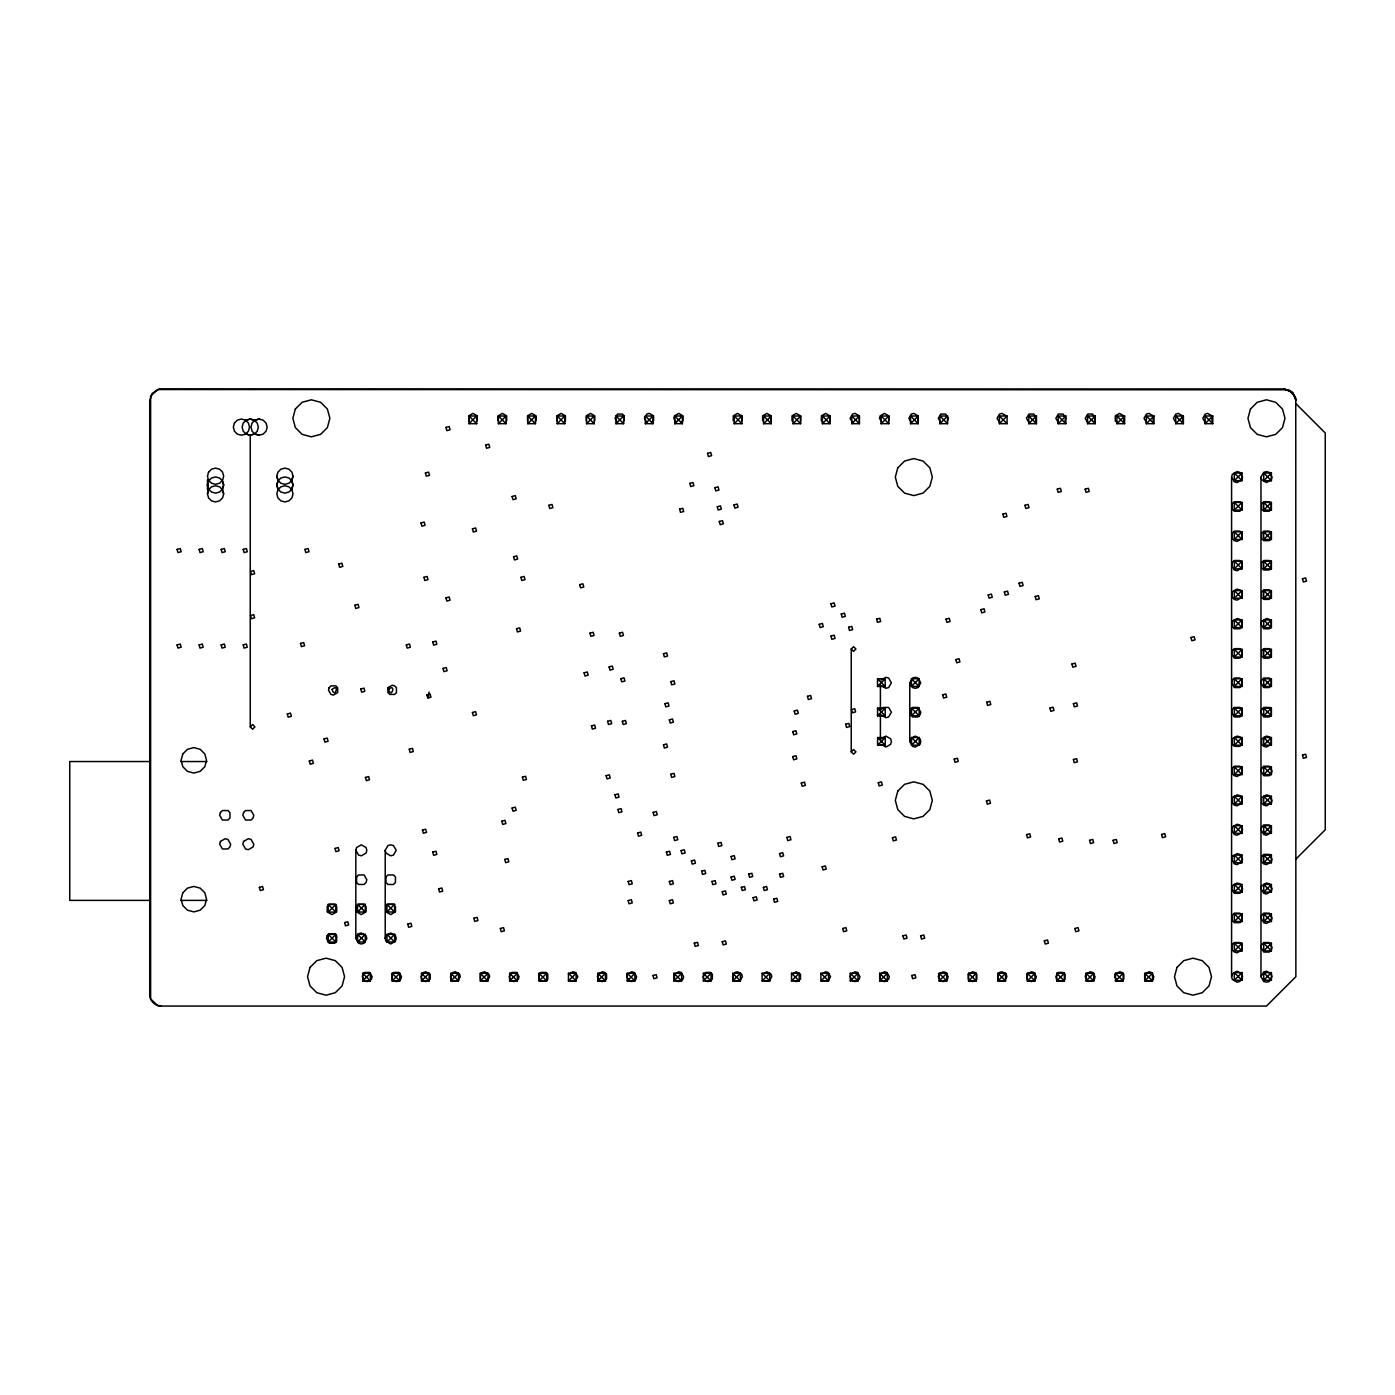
<?xml version="1.0" encoding="UTF-8"?>
<svg xmlns="http://www.w3.org/2000/svg" width="1395" height="1395" viewBox="0 0 1395 1395"><rect width="100%" height="100%" fill="white"/><g stroke="black" fill="none" stroke-linecap="round" stroke-linejoin="round"><path stroke-width="1.5" d="M428.335 697.639L429.067 692.025M207.471 493.847L208.552 489.802L211.517 486.838L215.562 485.739L219.608 486.838L222.572 489.802L223.653 493.847L222.572 497.893L219.608 500.857L215.562 501.938L211.517 500.857L208.552 497.893L207.471 493.847L208.901 489.436L207.471 485.024L208.552 480.979L211.517 478.014L215.562 476.933L219.608 478.014L222.572 480.979L223.653 485.024L222.572 489.07L219.608 492.034L215.562 493.132L211.517 492.034L208.552 489.07L207.471 485.024L208.901 480.612M276.82 476.218L277.901 472.155L280.866 469.191L284.911 468.11L288.957 469.191L291.921 472.155L293.02 476.218L291.921 480.264L288.957 483.228L284.911 484.309L280.866 483.228L277.901 480.264L276.82 476.218L278.25 480.612L276.82 485.024L277.901 489.07L280.866 492.034L284.911 493.132L288.957 492.034L291.921 489.07L293.02 485.024L291.921 480.979L288.957 478.014L284.911 476.933L280.866 478.014L277.901 480.979L276.82 485.024L278.25 489.436M250.246 726.882L252.582 724.546L254.936 726.882L252.582 729.236L250.246 726.882L250.246 435.223L245.834 433.793M327.18 906.349L327.18 911.842L331.94 914.597L336.701 911.842L336.701 906.349M355.83 850.322L356.562 847.567L361.322 844.829L366.083 847.567L366.815 850.322L366.083 853.06L361.322 855.815L358.567 855.083L355.83 850.322L355.83 938.486L358.567 943.247L361.322 943.979L364.078 943.247L366.815 938.486L366.083 935.731L361.322 932.993L358.567 933.726L355.83 938.486M477.264 420.767L477.264 415.849L472.992 413.391L468.737 415.849L468.737 420.767M356.562 906.349L356.562 911.842L361.322 914.597L366.083 911.842L366.083 906.349M385.212 850.322L387.967 845.562L390.705 844.829L393.46 845.562L396.215 850.322L393.46 855.083L390.705 855.815L385.944 853.06L385.212 850.322L385.212 938.486L385.944 941.224L390.705 943.979L395.465 941.224L396.215 938.486L395.465 935.731L390.705 932.993L385.944 935.731L385.212 938.486M506.647 420.767L506.647 415.849L502.392 413.391L498.12 415.849L498.12 420.767M385.944 906.349L385.944 911.842L390.705 914.597L395.465 911.842L395.465 906.349M536.029 420.767L536.029 415.849L531.774 413.391L527.519 415.849L527.519 420.767M565.428 420.767L565.428 415.849L561.156 413.391L556.901 415.849L556.901 420.767M594.811 420.767L594.811 415.849L590.556 413.391L586.284 415.849L586.284 420.767M624.193 420.767L624.193 415.849L622.397 414.053L617.479 414.053L615.021 418.308L617.479 422.58M741.756 420.767L741.756 415.849L737.484 413.391L733.229 415.849L733.229 420.767M771.139 420.767L771.139 415.849L766.884 413.391L762.612 415.849L762.612 420.767M800.521 420.767L800.521 415.849L796.266 413.391L792.011 415.849L792.011 420.767M829.92 420.767L829.92 415.849L825.648 413.391L821.393 415.849L821.393 420.767L823.189 422.58M859.303 420.767L859.303 415.849L855.048 413.391L852.589 414.053L850.13 418.308L852.589 422.58M888.685 420.767L888.685 415.849L884.43 413.391L880.175 415.849L879.513 418.308L881.971 422.58M851.229 649.006L853.566 646.67L855.92 649.006L853.566 651.36L851.229 649.006L851.229 751.87L853.566 754.224L855.92 751.87L853.566 749.516L851.229 751.87M918.084 420.767L918.084 415.849L913.812 413.391L911.353 414.053L908.895 418.308L911.353 422.58M947.467 420.767L948.129 418.308L945.671 414.053L940.753 414.053L938.294 418.308L940.753 422.58M909.784 682.8L912.539 678.04L915.294 677.307L918.032 678.04L920.787 682.8L918.032 687.561L915.294 688.31L912.539 687.561L909.784 682.8L909.784 741.582L912.539 746.342L915.294 747.075L920.055 744.337L920.787 741.582L920.055 738.827L915.294 736.089L910.534 738.827L909.784 741.582M1035.631 420.767L1036.293 418.308L1033.834 414.053L1028.917 414.053L1026.458 418.308L1028.917 422.58M1065.013 420.767L1065.675 418.308L1063.217 414.053L1058.299 414.053L1055.841 418.308L1058.299 422.58M1094.412 420.767L1095.058 418.308L1092.599 414.053L1087.681 414.053L1085.223 418.308L1087.681 422.58M1123.795 420.767L1123.795 415.849L1119.54 413.391L1115.268 415.849L1115.268 420.767L1117.081 422.58M1153.177 420.767L1153.177 415.849L1148.922 413.391L1146.463 414.053L1144.005 418.308L1146.463 422.58M1182.576 420.767L1182.576 415.849L1178.304 413.391L1175.846 414.053L1173.387 418.308L1175.846 422.58M1211.959 420.767L1211.959 415.849L1207.704 413.391L1205.245 414.053L1202.786 418.308L1205.245 422.58M1231.593 477.09L1232.326 474.335L1237.086 471.597L1239.841 472.33L1242.579 477.09L1241.846 479.845L1237.086 482.583L1234.331 481.85L1231.593 477.09L1231.593 976.692L1232.326 979.429L1237.086 982.185L1239.841 981.452L1242.579 976.692L1241.846 973.937L1237.086 971.199L1232.326 973.937L1231.593 976.692M1260.975 477.09L1263.73 472.33L1266.468 471.597L1269.223 472.33L1271.978 477.09L1271.229 479.845L1266.468 482.583L1261.708 479.845L1260.975 477.09L1260.975 976.692L1263.73 981.452L1266.468 982.185L1269.223 981.452L1271.978 976.692L1271.229 973.937L1266.468 971.199L1263.73 971.931L1260.975 976.692M293.02 476.218L291.572 480.612L293.02 485.024L291.572 489.436M335.846 904.413L328.174 912.086L328.174 904.413L335.846 904.413L335.846 912.086L328.174 912.086M335.899 934.388L328.226 942.061L328.226 934.388L335.899 934.388L335.899 942.061L328.226 942.061M365.228 904.378L357.556 912.034L357.556 904.378L365.228 904.378L365.228 912.034L357.556 912.034M394.611 904.326L386.938 911.999L386.938 904.326L394.611 904.326L394.611 911.999L386.938 911.999M365.281 934.354L357.608 942.026L357.608 934.354L365.281 934.354L365.281 942.026L357.608 942.026M394.663 934.319L386.99 941.974L386.99 934.319L394.663 934.319L394.663 941.974L386.99 941.974M1234.331 627.628L1242.003 619.955L1242.003 627.628L1234.331 627.628L1234.331 619.955L1242.003 619.955M1234.331 657.028L1242.003 649.355L1242.003 657.028L1234.331 657.028L1234.331 649.355L1242.003 649.355M1263.73 627.628L1271.403 619.955L1271.403 627.628L1263.73 627.628L1263.73 619.955L1271.403 619.955M1234.331 686.41L1242.003 678.737L1242.003 686.41L1234.331 686.41L1234.331 678.737L1242.003 678.737M1263.73 657.028L1271.403 649.355L1271.403 657.028L1263.73 657.028L1263.73 649.355L1271.403 649.355M1234.331 715.792L1242.003 708.119L1242.003 715.792L1234.331 715.792L1234.331 708.119L1242.003 708.119M1263.73 686.41L1271.403 678.737L1271.403 686.41L1263.73 686.41L1263.73 678.737L1271.403 678.737M1234.331 745.192L1242.003 737.519L1242.003 745.192L1234.331 745.192L1234.331 737.519L1242.003 737.519M1263.73 715.792L1271.403 708.119L1271.403 715.792L1263.73 715.792L1263.73 708.119L1271.403 708.119M1234.331 774.574L1242.003 766.901L1242.003 774.574L1234.331 774.574L1234.331 766.901L1242.003 766.901M1263.73 745.192L1271.403 737.519L1271.403 745.192L1263.73 745.192L1263.73 737.519L1271.403 737.519M1234.331 803.956L1242.003 796.283L1242.003 803.956L1234.331 803.956L1234.331 796.283L1242.003 796.283M1263.73 774.574L1271.403 766.901L1271.403 774.574L1263.73 774.574L1263.73 766.901L1271.403 766.901M1234.331 833.356L1242.003 825.683L1242.003 833.356L1234.331 833.356L1234.331 825.683L1242.003 825.683M1263.73 803.956L1271.403 796.283L1271.403 803.956L1263.73 803.956L1263.73 796.283L1271.403 796.283M1234.331 862.738L1242.003 855.065L1242.003 862.738L1234.331 862.738L1234.331 855.065L1242.003 855.065M1263.73 833.356L1271.403 825.683L1271.403 833.356L1263.73 833.356L1263.73 825.683L1271.403 825.683M1234.331 892.12L1242.003 884.447L1242.003 892.12L1234.331 892.12L1234.331 884.447L1242.003 884.447M1263.73 862.738L1271.403 855.065L1271.403 862.738L1263.73 862.738L1263.73 855.065L1271.403 855.065M1234.331 921.52L1242.003 913.847L1242.003 921.52L1234.331 921.52L1234.331 913.847L1242.003 913.847M1263.73 892.12L1271.403 884.447L1271.403 892.12L1263.73 892.12L1263.73 884.447L1271.403 884.447M1234.331 950.902L1242.003 943.229L1242.003 950.902L1234.331 950.902L1234.331 943.229L1242.003 943.229M1263.73 921.52L1271.403 913.847L1271.403 921.52L1263.73 921.52L1263.73 913.847L1271.403 913.847M1234.331 980.284L1242.003 972.611L1242.003 980.284L1234.331 980.284L1234.331 972.611L1242.003 972.611M1263.73 950.902L1271.403 943.229L1271.403 950.902L1263.73 950.902L1263.73 943.229L1271.403 943.229M1263.73 980.284L1271.403 972.611L1271.403 980.284L1263.73 980.284L1263.73 972.611L1271.403 972.611M476.689 416.006L469.016 423.679L469.016 416.006L476.689 416.006L476.689 423.679L469.016 423.679M506.071 416.006L498.399 423.679L498.399 416.006L506.071 416.006L506.071 423.679L498.399 423.679M535.471 416.006L527.798 423.679L527.798 416.006L535.471 416.006L535.471 423.679L527.798 423.679M564.853 416.006L557.18 423.679L557.18 416.006L564.853 416.006L564.853 423.679L557.18 423.679M594.235 416.006L586.563 423.679L586.563 416.006L594.235 416.006L594.235 423.679L586.563 423.679M623.635 416.006L615.962 423.679L615.962 416.006L623.635 416.006L623.635 423.679L615.962 423.679M653.017 416.006L645.344 423.679L645.344 416.006L653.017 416.006L653.017 423.679L645.344 423.679M682.399 416.006L674.727 423.679L674.727 416.006L682.399 416.006L682.399 423.679L674.727 423.679M741.878 416.006L734.206 423.679L734.206 416.006L741.878 416.006L741.878 423.679L734.206 423.679M771.261 416.006L763.588 423.679L763.588 416.006L771.261 416.006L771.261 423.679L763.588 423.679M800.643 416.006L792.988 423.679L792.988 416.006L800.643 416.006L800.643 423.679L792.988 423.679M830.042 416.006L822.37 423.679L822.37 416.006L830.042 416.006L830.042 423.679L822.37 423.679M859.425 416.006L851.752 423.679L851.752 416.006L859.425 416.006L859.425 423.679L851.752 423.679M888.807 416.006L881.152 423.679L881.152 416.006L888.807 416.006L888.807 423.679L881.152 423.679M918.206 416.006L910.534 423.679L910.534 416.006L918.206 416.006L918.206 423.679L910.534 423.679M370.407 973.274L362.735 980.947L362.735 973.274L370.407 973.274L370.407 980.947L362.735 980.947M947.589 416.006L939.916 423.679L939.916 416.006L947.589 416.006L947.589 423.679L939.916 423.679M399.79 973.274L392.117 980.947L392.117 973.274L399.79 973.274L399.79 980.947L392.117 980.947M429.172 973.274L421.499 980.947L421.499 973.274L429.172 973.274L429.172 980.947L421.499 980.947M1007.068 416.006L999.395 423.679L999.395 416.006L1007.068 416.006L1007.068 423.679L999.395 423.679M458.571 973.274L450.899 980.947L450.899 973.274L458.571 973.274L458.571 980.947L450.899 980.947M1036.45 416.006L1028.778 423.679L1028.778 416.006L1036.45 416.006L1036.45 423.679L1028.778 423.679M487.954 973.274L480.281 980.947L480.281 973.274L487.954 973.274L487.954 980.947L480.281 980.947M1065.832 416.006L1058.16 423.679L1058.16 416.006L1065.832 416.006L1065.832 423.679L1058.16 423.679M517.336 973.274L509.663 980.947L509.663 973.274L517.336 973.274L517.336 980.947L509.663 980.947M1095.232 416.006L1087.559 423.679L1087.559 416.006L1095.232 416.006L1095.232 423.679L1087.559 423.679M546.735 973.274L539.063 980.947L539.063 973.274L546.735 973.274L546.735 980.947L539.063 980.947M1124.614 416.006L1116.942 423.679L1116.942 416.006L1124.614 416.006L1124.614 423.679L1116.942 423.679M576.118 973.274L568.445 980.947L568.445 973.274L576.118 973.274L576.118 980.947L568.445 980.947M877.507 686.462L885.18 678.79L885.18 686.462L877.507 686.462L877.507 678.79L885.18 678.79M1153.996 416.006L1146.324 423.679L1146.324 416.006L1153.996 416.006L1153.996 423.679L1146.324 423.679M605.5 973.274L597.827 980.947L597.827 973.274L605.5 973.274L605.5 980.947L597.827 980.947M877.56 715.844L885.215 708.172L885.215 715.844L877.56 715.844L877.56 708.172L885.215 708.172M911.441 686.41L919.113 678.755L919.113 686.41L911.441 686.41L911.441 678.755L919.113 678.755M1183.396 416.006L1175.723 423.679L1175.723 416.006L1183.396 416.006L1183.396 423.679L1175.723 423.679M634.899 973.274L627.227 980.947L627.227 973.274L634.899 973.274L634.899 980.947L627.227 980.947M877.594 745.226L885.267 737.554L885.267 745.226L877.594 745.226L877.594 737.554L885.267 737.554M911.476 715.792L919.148 708.137L919.148 715.792L911.476 715.792L911.476 708.137L919.148 708.137M1212.778 416.006L1205.106 423.679L1205.106 416.006L1212.778 416.006L1212.778 423.679L1205.106 423.679M681.632 973.274L673.959 980.947L673.959 973.274L681.632 973.274L681.632 980.947L673.959 980.947M911.528 745.192L919.2 737.519L919.2 745.192L911.528 745.192L911.528 737.519L919.2 737.519M711.031 973.274L703.359 980.947L703.359 973.274L711.031 973.274L711.031 980.947L703.359 980.947M740.414 973.274L732.741 980.947L732.741 973.274L740.414 973.274L740.414 980.947L732.741 980.947M1242.003 473.027L1234.331 480.7L1234.331 473.027L1242.003 473.027L1242.003 480.7L1234.331 480.7M769.796 973.274L762.123 980.947L762.123 973.274L769.796 973.274L769.796 980.947L762.123 980.947M1242.003 502.409L1234.331 510.082L1234.331 502.409L1242.003 502.409L1242.003 510.082L1234.331 510.082M1271.403 473.027L1263.73 480.7L1263.73 473.027L1271.403 473.027L1271.403 480.7L1263.73 480.7M799.195 973.274L791.523 980.947L791.523 973.274L799.195 973.274L799.195 980.947L791.523 980.947M1242.003 531.791L1234.331 539.464L1234.331 531.791L1242.003 531.791L1242.003 539.464L1234.331 539.464M1271.403 502.409L1263.73 510.082L1263.73 502.409L1271.403 502.409L1271.403 510.082L1263.73 510.082M828.578 973.274L820.905 980.947L820.905 973.274L828.578 973.274L828.578 980.947L820.905 980.947M1242.003 561.191L1234.331 568.864L1234.331 561.191L1242.003 561.191L1242.003 568.864L1234.331 568.864M1271.403 531.791L1263.73 539.464L1263.73 531.791L1271.403 531.791L1271.403 539.464L1263.73 539.464M857.96 973.274L850.287 980.947L850.287 973.274L857.96 973.274L857.96 980.947L850.287 980.947M1242.003 590.573L1234.331 598.246L1234.331 590.573L1242.003 590.573L1242.003 598.246L1234.331 598.246M1271.403 561.191L1263.73 568.864L1263.73 561.191L1271.403 561.191L1271.403 568.864L1263.73 568.864M887.359 973.274L879.687 980.947L879.687 973.274L887.359 973.274L887.359 980.947L879.687 980.947M1271.403 590.573L1263.73 598.246L1263.73 590.573L1271.403 590.573L1271.403 598.246L1263.73 598.246M946.821 973.274L939.149 980.947L939.149 973.274L946.821 973.274L946.821 980.947L939.149 980.947M976.204 973.274L968.548 980.947L968.548 973.274L976.204 973.274L976.204 980.947L968.548 980.947M1005.603 973.274L997.931 980.947L997.931 973.274L1005.603 973.274L1005.603 980.947L997.931 980.947M1034.985 973.274L1027.313 980.947L1027.313 973.274L1034.985 973.274L1034.985 980.947L1027.313 980.947M1064.368 973.274L1056.712 980.947L1056.712 973.274L1064.368 973.274L1064.368 980.947L1056.712 980.947M1093.767 973.274L1086.095 980.947L1086.095 973.274L1093.767 973.274L1093.767 980.947L1086.095 980.947M1123.149 973.274L1115.477 980.947L1115.477 973.274L1123.149 973.274L1123.149 980.947L1115.477 980.947M1152.532 973.274L1144.876 980.947L1144.876 973.274L1152.532 973.274L1152.532 980.947L1144.876 980.947M651.779 422.58L653.592 420.767L653.592 415.849L649.32 413.391L646.861 414.053L644.403 418.308L646.861 422.58M681.178 422.58L682.975 420.767L682.975 415.849L678.72 413.391L674.448 415.849L673.802 418.308L676.261 422.58M568.654 974.233L572.909 971.774L575.368 972.42L577.826 976.692L575.368 980.947L570.45 980.947M881.134 680.062L885.895 677.307L888.65 678.04L891.388 682.8L888.65 687.561L885.895 688.31L881.134 685.555M881.134 709.445L883.157 707.439L888.65 707.439L891.388 712.2L888.65 716.96L885.895 717.693L881.134 714.938M881.134 738.827L885.895 736.089L890.655 738.827L891.388 741.582L890.655 744.337L885.895 747.075L881.134 744.337M762.612 974.233L766.884 971.774L771.139 974.233L771.801 976.692L769.342 980.947L764.425 980.947M792.011 974.233L796.266 971.774L800.521 974.233L800.521 979.15L796.266 981.609L793.807 980.947M821.393 974.233L825.648 971.774L828.107 972.42L830.566 976.692L828.107 980.947L823.189 980.947M1295.868 859.128L1325.25 829.746L1325.25 433.008L1295.868 403.626M245.834 420.47L250.246 419.023L254.291 420.122L257.255 423.086L258.337 427.132L257.255 431.177L254.291 434.141L250.246 435.223L246.183 434.141L243.218 431.177L242.137 427.132L243.218 423.086L246.183 420.122L250.246 419.023L254.64 420.47L259.051 419.023L263.097 420.122L266.061 423.086L267.16 427.132L266.061 431.177L263.097 434.141L259.051 435.223L255.006 434.141L252.042 431.177L250.96 427.132L252.042 423.086L255.006 420.122L259.051 419.023M250.246 435.223L254.64 433.793L259.051 435.223M329.185 904.326L334.678 904.326M358.567 904.326L364.078 904.326M387.967 904.326L393.46 904.326M159.047 389.153L152.125 393.46L149.736 400.505L149.736 994.495C149.579 1000.686 155.124 1006.231 161.297 1006.074L1266.468 1006.074L1295.868 976.692L1295.763 398.987M159.797 389.031L1284.289 388.926L1291.927 391.803L1295.641 398.238M150.329 761.548L69.75 761.548L69.75 900.385L150.329 900.385M180.827 761.548L206.966 761.548M180.827 900.385L206.966 900.385M161.297 1006.074L157.583 1005.464L150.608 998.925L150.608 396.075L157.583 389.536L1288.718 389.798L1295.24 396.773L1295.868 400.505L1292.991 392.867L1284.289 388.926M1058.299 980.947L1063.217 980.947L1065.013 979.15L1065.013 974.233L1063.217 972.42L1058.299 972.42L1055.841 976.692L1056.503 979.15M1028.917 980.947L1031.376 981.609L1035.631 979.15L1036.293 976.692L1033.834 972.42L1031.376 971.774L1027.104 974.233L1027.104 979.15M999.518 980.947L1004.435 980.947L1006.894 976.692L1006.248 974.233L1001.976 971.774L999.518 972.42L997.721 974.233L997.721 979.15M735.025 980.947L739.943 980.947L742.402 976.692L741.756 974.233L737.484 971.774L735.025 972.42L732.567 976.692L733.229 979.15M705.643 980.947L708.102 981.609L712.357 979.15L712.357 974.233L710.561 972.42L705.643 972.42L703.185 976.692L703.847 979.15M676.261 980.947L678.72 981.609L682.975 979.15L683.637 976.692L681.178 972.42L678.72 971.774L674.448 974.233L674.448 979.15M541.068 980.947L545.986 980.947L547.782 979.15L547.782 974.233L545.986 972.42L541.068 972.42L539.272 974.233L539.272 979.15M511.686 980.947L514.145 981.609L518.399 979.15L519.062 976.692L516.603 972.42L511.686 972.42L509.227 976.692L509.89 979.15M482.286 980.947L487.204 980.947L489.662 976.692L489.017 974.233L484.745 971.774L482.286 972.42L480.49 974.233L480.49 979.15M452.904 980.947L457.822 980.947L460.28 976.692L459.618 974.233L455.363 971.774L452.904 972.42L450.445 976.692L451.108 979.15M423.522 980.947L425.981 981.609L430.235 979.15L430.235 974.233L425.981 971.774L423.522 972.42L421.063 976.692L421.726 979.15M394.122 980.947L396.581 981.609L400.853 979.15L401.498 976.692L399.04 972.42L394.122 972.42L392.326 974.233L392.326 979.15M1263.73 473.027L1271.403 480.7M1205.106 416.006L1212.778 423.679M1234.331 473.027L1242.003 480.7M1263.73 502.409L1271.403 510.082M1175.723 416.006L1183.396 423.679M1234.331 502.409L1242.003 510.082M1146.324 416.006L1153.996 423.679M1263.73 531.791L1271.403 539.464M1116.942 416.006L1124.614 423.679M1234.331 531.791L1242.003 539.464M1263.73 561.191L1271.403 568.864M1087.559 416.006L1095.232 423.679M1234.331 561.191L1242.003 568.864M1263.73 590.573L1271.403 598.246M1058.16 416.006L1065.832 423.679M1234.331 590.573L1242.003 598.246M1028.778 416.006L1036.45 423.679M999.395 416.006L1007.068 423.679M939.916 416.006L947.589 423.679M910.534 416.006L918.206 423.679M881.152 416.006L888.807 423.679M851.752 416.006L859.425 423.679M822.37 416.006L830.042 423.679M792.988 416.006L800.643 423.679M763.588 416.006L771.261 423.679M734.206 416.006L741.878 423.679M674.727 416.006L682.399 423.679M645.344 416.006L653.017 423.679M919.113 686.41L911.441 678.755M615.962 416.006L623.635 423.679M919.148 715.792L911.476 708.137M885.18 686.462L877.507 678.79M586.563 416.006L594.235 423.679M919.2 745.192L911.528 737.519M885.215 715.844L877.56 708.172M1144.876 973.274L1152.532 980.947M557.18 416.006L564.853 423.679M885.267 745.226L877.594 737.554M1115.477 973.274L1123.149 980.947M527.798 416.006L535.471 423.679M1086.095 973.274L1093.767 980.947M498.399 416.006L506.071 423.679M1056.712 973.274L1064.368 980.947M469.016 416.006L476.689 423.679M1027.313 973.274L1034.985 980.947M997.931 973.274L1005.603 980.947M968.548 973.274L976.204 980.947M939.149 973.274L946.821 980.947M879.687 973.274L887.359 980.947M850.287 973.274L857.96 980.947M820.905 973.274L828.578 980.947M791.523 973.274L799.195 980.947M762.123 973.274L769.796 980.947M732.741 973.274L740.414 980.947M703.359 973.274L711.031 980.947M673.959 973.274L681.632 980.947M627.227 973.274L634.899 980.947M597.827 973.274L605.5 980.947M568.445 973.274L576.118 980.947M539.063 973.274L546.735 980.947M509.663 973.274L517.336 980.947M480.281 973.274L487.954 980.947M450.899 973.274L458.571 980.947M421.499 973.274L429.172 980.947M392.117 973.274L399.79 980.947M362.735 973.274L370.407 980.947M1263.73 619.955L1271.403 627.628M1234.331 619.955L1242.003 627.628M1263.73 649.355L1271.403 657.028M1234.331 649.355L1242.003 657.028M1263.73 678.737L1271.403 686.41M1234.331 678.737L1242.003 686.41M1263.73 708.119L1271.403 715.792M1234.331 708.119L1242.003 715.792M1263.73 737.519L1271.403 745.192M1234.331 737.519L1242.003 745.192M1263.73 766.901L1271.403 774.574M1234.331 766.901L1242.003 774.574M1263.73 796.283L1271.403 803.956M1234.331 796.283L1242.003 803.956M1263.73 825.683L1271.403 833.356M1234.331 825.683L1242.003 833.356M1263.73 855.065L1271.403 862.738M1234.331 855.065L1242.003 862.738M1263.73 884.447L1271.403 892.12M1234.331 884.447L1242.003 892.12M1263.73 913.847L1271.403 921.52M1234.331 913.847L1242.003 921.52M1263.73 943.229L1271.403 950.902M1234.331 943.229L1242.003 950.902M1263.73 972.611L1271.403 980.284M1234.331 972.611L1242.003 980.284M394.611 911.999L386.938 904.326M365.228 912.034L357.556 904.378M394.663 941.974L386.99 934.319M335.846 912.086L328.174 904.413M365.281 942.026L357.608 934.354M335.899 942.061L328.226 934.388M1006.248 415.849L1001.976 413.391L999.518 414.053L997.059 418.308L999.518 422.58M222.223 480.612L223.653 485.024L222.223 489.436L223.653 493.847M880.402 684.91L880.402 710.09M880.402 714.292L880.402 739.489M207.471 479.74L207.471 489.924M332.045 689.479C335.236 699.418 339.77 682.469 332.045 689.479M388.507 689.479C391.699 699.418 396.232 682.469 388.507 689.479M177.078 549.386L177.95 552.594L181.158 551.74L180.286 548.531L177.078 549.386M208.552 472.155L207.471 476.218L208.552 480.264L211.517 483.228L215.562 484.309L219.608 483.228L222.572 480.264L223.653 476.218L222.572 472.155L219.608 469.191L215.562 468.11L211.517 469.191L208.552 472.155M199.119 549.386L199.991 552.594L203.199 551.74L202.327 548.531L199.119 549.386M234.412 423.086L233.331 427.132L234.412 431.177L237.377 434.141L241.422 435.223L245.468 434.141L248.432 431.177L249.513 427.132L248.432 423.086L245.468 420.122L241.422 419.023L237.377 420.122L234.412 423.086M177.078 644.891L177.95 648.1L181.158 647.245L180.286 644.037L177.078 644.891M221.16 549.386L222.032 552.594L225.24 551.74L224.368 548.531L221.16 549.386M199.119 644.891L199.991 648.1L203.199 647.245L202.327 644.037L199.119 644.891M182.797 753.963L181.088 760.327L182.797 766.692L187.453 771.348L193.818 773.057L200.182 771.348L204.838 766.692L206.53 760.327L204.838 753.963L200.182 749.307L193.818 747.598L187.453 749.307L182.797 753.963M243.201 549.386L244.073 552.594L247.281 551.74L246.409 548.531L243.201 549.386M221.16 644.891L222.032 648.1L225.24 647.245L224.368 644.037L221.16 644.891M250.559 571.427L251.414 574.635L254.622 573.781L253.768 570.572L250.559 571.427M295.339 409.066L292.845 418.308L295.339 427.567L302.105 434.351L311.364 436.827L320.623 434.351L327.389 427.567L329.883 418.308L327.389 409.066L320.623 402.283L311.364 399.807L302.105 402.283L295.339 409.066M277.901 489.802L276.82 493.847L277.901 497.893L280.866 500.857L284.911 501.938L288.957 500.857L291.921 497.893L293.02 493.847L291.921 489.802L288.957 486.838L284.911 485.739L280.866 486.838L277.901 489.802M250.559 615.509L251.414 618.717L254.622 617.863L253.768 614.654L250.559 615.509M243.201 644.891L244.073 648.1L247.281 647.245L246.409 644.037L243.201 644.891M182.797 892.8L181.088 899.165L182.797 905.529L187.453 910.185L193.818 911.894L200.182 910.185L204.838 905.529L206.53 899.165L204.838 892.8L200.182 888.144L193.818 886.435L187.453 888.144L182.797 892.8M220.41 812.535L219.678 815.29L222.415 820.051L227.908 820.051L229.931 818.028L229.931 812.535L227.908 810.53L222.415 810.53L220.41 812.535M220.41 841.464L219.678 844.202L222.415 848.962L227.908 848.962L229.931 846.957L230.663 844.202L227.908 839.441L225.17 838.709L220.41 841.464M304.93 549.386L305.784 552.594L308.992 551.74L308.138 548.531L304.93 549.386M243.55 812.535L242.817 815.29L245.555 820.051L251.048 820.051L253.07 818.028L253.803 815.29L251.048 810.53L245.555 810.53L243.55 812.535M243.55 841.464L242.817 844.202L245.555 848.962L248.31 849.712L253.07 846.957L253.803 844.202L251.048 839.441L248.31 838.709L243.55 841.464M300.518 643.426L301.372 646.635L304.581 645.78L303.726 642.572L300.518 643.426M287.283 713.961L288.155 717.169L291.363 716.315L290.491 713.107L287.283 713.961M338.723 564.086L339.578 567.294L342.786 566.422L341.932 563.214L338.723 564.086M259.365 887.342L260.237 890.551L263.446 889.696L262.574 886.488L259.365 887.342M309.324 760.972L310.196 764.181L313.404 763.327L312.532 760.118L309.324 760.972M329.15 687.7L328.488 690.159L330.946 694.414L333.405 695.076L337.66 692.617L337.66 687.7L335.864 685.887L330.946 685.887L329.15 687.7M354.888 605.221L355.742 608.429L358.951 607.575L358.096 604.366L354.888 605.221M324.024 738.931L324.878 742.14L328.087 741.286L327.232 738.077L324.024 738.931M360.764 688.973L361.619 692.182L364.827 691.327L363.973 688.119L360.764 688.973M425.405 472.975L426.277 476.183L429.486 475.329L428.614 472.12L425.405 472.975M445.981 427.428L446.836 430.637L450.044 429.782L449.19 426.574L445.981 427.428M421.011 522.933L421.865 526.142L425.074 525.287L424.219 522.079L421.011 522.933M335.044 848.422L335.899 851.63L339.107 850.758L338.253 847.55L335.044 848.422M310.021 967.432L307.545 976.692L310.021 985.934L316.805 992.717L326.064 995.193L335.306 992.717L342.089 985.934L344.565 976.692L342.089 967.432L335.306 960.649L326.064 958.173L316.805 960.649L310.021 967.432M387.915 687.7L387.915 692.617L389.728 694.414L394.645 694.414L396.442 692.617L396.442 687.7L394.645 685.887L392.187 685.241L387.915 687.7M365.455 777.433L366.31 780.642L369.518 779.788L368.664 776.579L365.455 777.433M327.18 935.731L326.447 938.486L329.185 943.247L334.678 943.247L336.701 941.224L336.701 935.731L334.678 933.726L329.185 933.726L327.18 935.731M423.94 577.303L424.795 580.512L428.003 579.657L427.149 576.449L423.94 577.303M406.311 644.891L407.166 648.1L410.374 647.245L409.52 644.037L406.311 644.891M356.562 876.949L356.562 882.46L358.567 884.465L364.078 884.465L366.083 882.46L366.815 879.704L364.078 874.944L358.567 874.944L356.562 876.949M344.6 922.618L345.454 925.827L348.663 924.955L347.808 921.746L344.6 922.618M432.764 641.962L433.618 645.17L436.827 644.298L435.972 641.09L432.764 641.962M485.652 445.057L486.524 448.266L489.732 447.411L488.86 444.203L485.652 445.057M445.981 597.88L446.836 601.088L450.044 600.216L449.19 597.008L445.981 597.88M409.241 749.22L410.113 752.428L413.321 751.574L412.449 748.365L409.241 749.22M426.887 694.85L427.742 698.058L430.95 697.204L430.096 693.995L426.887 694.85M472.434 528.81L473.289 532.018L476.497 531.164L475.643 527.955L472.434 528.81M385.944 876.949L385.944 882.46L387.967 884.465L393.46 884.465L395.465 882.46L395.465 876.949L393.46 874.944L387.967 874.944L385.944 876.949M443.052 668.414L443.906 671.623L447.115 670.751L446.26 667.542L443.052 668.414M362.944 974.233L362.281 976.692L364.74 980.947L367.199 981.609L371.454 979.15L372.116 976.692L369.658 972.42L364.74 972.42L362.944 974.233M422.476 830.042L423.33 833.251L426.539 832.396L425.684 829.188L422.476 830.042M512.105 496.481L512.959 499.689L516.167 498.835L515.313 495.626L512.105 496.481M407.776 924.083L408.63 927.291L411.839 926.437L410.984 923.228L407.776 924.083M432.764 852.083L433.618 855.292L436.827 854.438L435.972 851.229L432.764 852.083M513.569 556.727L514.441 559.936L517.65 559.081L516.778 555.873L513.569 556.727M472.434 712.496L473.289 715.705L476.497 714.833L475.643 711.624L472.434 712.496M520.928 577.303L521.782 580.512L524.991 579.657L524.136 576.449L520.928 577.303M438.64 888.824L439.495 892.033L442.703 891.161L441.849 887.952L438.64 888.824M548.845 505.304L549.7 508.512L552.908 507.658L552.054 504.449L548.845 505.304M516.516 628.726L517.371 631.935L520.579 631.081L519.725 627.872L516.516 628.726M473.899 918.206L474.753 921.415L477.962 920.56L477.107 917.352L473.899 918.206M501.816 821.219L502.688 824.428L505.897 823.573L505.025 820.365L501.816 821.219M512.105 808.001L512.959 811.21L516.167 810.356L515.313 807.147L512.105 808.001M522.393 777.137L523.247 780.346L526.456 779.491L525.601 776.283L522.393 777.137M504.763 859.425L505.618 862.633L508.826 861.779L507.972 858.57L504.763 859.425M579.692 584.644L580.564 587.853L583.773 586.999L582.901 583.79L579.692 584.644M500.352 928.495L501.206 931.703L504.415 930.831L503.56 927.623L500.352 928.495M589.98 633.138L590.852 636.347L594.061 635.492L593.189 632.284L589.98 633.138M584.104 672.808L584.958 676.017L588.167 675.163L587.312 671.954L584.104 672.808M591.463 725.906L592.317 729.114L595.525 728.242L594.671 725.034L591.463 725.906M609.092 666.932L609.946 670.141L613.155 669.286L612.3 666.078L609.092 666.932M619.38 633.138L620.234 636.347L623.443 635.492L622.588 632.284L619.38 633.138M607.61 721.302L608.482 724.511L611.69 723.656L610.818 720.448L607.61 721.302M620.845 678.685L621.699 681.893L624.908 681.039L624.053 677.831L620.845 678.685M606.145 775.672L606.999 778.881L610.208 778.026L609.353 774.818L606.145 775.672M622.309 721.302L623.164 724.511L626.372 723.656L625.518 720.448L622.309 721.302M679.627 509.158L680.481 512.366L683.689 511.512L682.835 508.303L679.627 509.158M689.81 483.35L690.664 486.559L693.873 485.704L693.019 482.496L689.81 483.35M614.968 794.784L615.823 797.992L619.031 797.12L618.177 793.912L614.968 794.784M707.544 453.323L708.398 456.531L711.607 455.659L710.753 452.451L707.544 453.323M617.898 809.466L618.77 812.675L621.978 811.82L621.106 808.612L617.898 809.466M663.462 653.714L664.316 656.923L667.525 656.068L666.67 652.86L663.462 653.714M714.885 487.675L715.74 490.883L718.948 490.011L718.094 486.803L714.885 487.675M717.292 506.769L718.146 509.977L721.355 509.123L720.5 505.914L717.292 506.769M664.927 703.673L665.781 706.881L668.99 706.027L668.135 702.818L664.927 703.673M670.803 681.632L671.658 684.84L674.866 683.986L674.012 680.777L670.803 681.632M598.054 974.233L597.391 976.692L599.85 980.947L602.309 981.609L606.563 979.15L606.563 974.233L604.767 972.42L602.309 971.774L598.054 974.233M719.297 521.468L720.151 524.677L723.36 523.822L722.505 520.614L719.297 521.468M637.602 832.972L638.457 836.18L641.665 835.326L640.811 832.117L637.602 832.972M669.338 719.837L670.193 723.046L673.401 722.192L672.547 718.983L669.338 719.837M663.462 744.808L664.316 748.016L667.525 747.162L666.67 743.953L663.462 744.808M628.186 881.466L629.04 884.674L632.249 883.82L631.394 880.611L628.186 881.466M733.979 504.903L734.851 508.111L738.06 507.239L737.188 504.031L733.979 504.903M628.186 900.577L629.04 903.786L632.249 902.914L631.394 899.705L628.186 900.577M653.174 812.413L654.028 815.622L657.237 814.75L656.382 811.541L653.174 812.413M670.803 774.208L671.658 777.416L674.866 776.544L674.012 773.336L670.803 774.208M627.436 974.233L626.774 976.692L629.232 980.947L631.691 981.609L635.946 979.15L636.608 976.692L634.15 972.42L631.691 971.774L627.436 974.233M666.392 852.083L667.246 855.292L670.454 854.438L669.6 851.229L666.392 852.083M673.733 837.384L674.605 840.592L677.813 839.738L676.941 836.529L673.733 837.384M669.338 881.466L670.193 884.674L673.401 883.82L672.547 880.611L669.338 881.466M681.091 850.619L681.946 853.827L685.154 852.955L684.3 849.747L681.091 850.619M669.338 900.577L670.193 903.786L673.401 902.914L672.547 899.705L669.338 900.577M652.982 975.506L653.836 978.715L657.045 977.86L656.191 974.652L652.982 975.506M691.379 860.907L692.234 864.115L695.442 863.243L694.588 860.035L691.379 860.907M701.668 871.178L702.522 874.386L705.731 873.532L704.876 870.323L701.668 871.178M717.815 843.26L718.687 846.469L721.895 845.614L721.023 842.406L717.815 843.26M694.309 943.177L695.163 946.385L698.372 945.531L697.517 942.322L694.309 943.177M711.938 881.466L712.81 884.674L716.019 883.82L715.147 880.611L711.938 881.466M731.05 856.495L731.904 859.704L735.113 858.832L734.258 855.623L731.05 856.495M722.226 891.754L723.098 894.962L726.307 894.108L725.435 890.899L722.226 891.754M731.05 877.054L731.904 880.262L735.113 879.408L734.258 876.199L731.05 877.054M722.226 941.712L723.098 944.921L726.307 944.066L725.435 940.858L722.226 941.712M741.338 887.342L742.192 890.551L745.401 889.696L744.546 886.488L741.338 887.342M748.679 874.124L749.533 877.333L752.742 876.478L751.888 873.27L748.679 874.124M794.226 711.014L795.098 714.223L798.306 713.368L797.434 710.16L794.226 711.014M819.214 624.332L820.068 627.541L823.277 626.669L822.422 623.46L819.214 624.332M792.761 731.59L793.615 734.799L796.824 733.944L795.97 730.736L792.761 731.59M830.967 603.756L831.821 606.964L835.03 606.11L834.175 602.902L830.967 603.756M753.091 897.63L753.945 900.839L757.154 899.984L756.299 896.776L753.091 897.63M807.461 696.332L808.315 699.54L811.524 698.668L810.669 695.46L807.461 696.332M792.761 756.578L793.615 759.787L796.824 758.915L795.97 755.706L792.761 756.578M763.379 887.342L764.233 890.551L767.442 889.696L766.587 886.488L763.379 887.342M830.967 636.085L831.821 639.294L835.03 638.422L834.175 635.213L830.967 636.085M841.255 614.044L842.109 617.253L845.318 616.381L844.463 613.172L841.255 614.044M779.543 853.548L780.398 856.757L783.606 855.902L782.752 852.694L779.543 853.548M801.288 783.014L802.142 786.222L805.351 785.368L804.496 782.159L801.288 783.014M786.885 837.384L787.739 840.592L790.948 839.738L790.093 836.529L786.885 837.384M779.543 874.124L780.398 877.333L783.606 876.478L782.752 873.27L779.543 874.124M773.667 899.095L774.521 902.303L777.73 901.449L776.875 898.24L773.667 899.095M848.596 627.262L849.45 630.47L852.659 629.616L851.804 626.407L848.596 627.262M897.787 467.831L895.311 477.09L897.787 486.349L904.57 493.115L913.812 495.609L923.072 493.115L929.855 486.349L932.331 477.09L929.855 467.831L923.072 461.065L913.812 458.571L904.57 461.065L897.787 467.831M845.666 724.249L846.521 727.458L849.729 726.586L848.875 723.377L845.666 724.249M851.543 709.549L852.397 712.758L855.606 711.903L854.751 708.695L851.543 709.549M876.618 619.153L877.472 622.362L880.681 621.507L879.827 618.299L876.618 619.153M822.143 866.783L823.015 869.992L826.224 869.12L825.352 865.911L822.143 866.783M878.275 782.734L879.129 785.943L882.337 785.071L881.483 781.88L878.275 782.734M842.719 928.495L843.574 931.703L846.782 930.831L845.928 927.623L842.719 928.495M910.534 709.445L909.784 712.2L912.539 716.96L918.032 716.96L920.055 714.938L920.787 712.2L918.032 707.439L912.539 707.439L910.534 709.445M897.787 791.104L895.311 800.364L897.787 809.606L904.57 816.389L913.812 818.865L923.072 816.389L929.855 809.606L932.331 800.364L929.855 791.104L923.072 784.321L913.812 781.845L904.57 784.321L897.787 791.104M850.776 974.233L850.13 976.692L852.589 980.947L855.048 981.609L859.303 979.15L859.965 976.692L857.506 972.42L855.048 971.774L850.776 974.233M946.037 619.153L946.891 622.362L950.1 621.507L949.245 618.299L946.037 619.153M892.399 837.68L893.253 840.889L896.462 840.034L895.607 836.826L892.399 837.68M942.636 694.85L943.508 698.058L946.717 697.204L945.845 693.995L942.636 694.85M955.871 659.591L956.726 662.799L959.934 661.945L959.08 658.736L955.871 659.591M1002.883 514.127L1003.755 517.336L1006.963 516.464L1006.091 513.255L1002.883 514.127M880.175 974.233L880.175 979.15L881.971 980.947L884.43 981.609L888.685 979.15L889.347 976.692L886.889 972.42L884.43 971.774L880.175 974.233M980.842 609.632L981.714 612.841L984.922 611.986L984.05 608.778L980.842 609.632M988.201 594.933L989.055 598.141L992.263 597.287L991.409 594.078L988.201 594.933M902.966 935.836L903.821 939.044L907.029 938.19L906.175 934.981L902.966 935.836M954.215 759.124L955.069 762.333L958.278 761.461L957.423 758.252L954.215 759.124M1024.924 505.304L1025.796 508.512L1029.004 507.658L1028.132 504.449L1024.924 505.304M1004.348 592.003L1005.22 595.212L1008.428 594.34L1007.556 591.131L1004.348 592.003M920.595 935.836L921.467 939.044L924.676 938.19L923.804 934.981L920.595 935.836M911.789 975.506L912.644 978.715L915.852 977.86L914.998 974.652L911.789 975.506M986.718 702.208L987.59 705.417L990.799 704.545L989.927 701.336L986.718 702.208M1019.047 583.18L1019.902 586.388L1023.11 585.534L1022.256 582.325L1019.047 583.18M1057.253 489.139L1058.107 492.348L1061.316 491.493L1060.462 488.285L1057.253 489.139M1035.212 596.502L1036.066 599.711L1039.275 598.856L1038.421 595.648L1035.212 596.502M938.94 974.233L938.294 976.692L940.753 980.947L943.212 981.609L947.467 979.15L948.129 976.692L945.671 972.42L943.212 971.774L938.94 974.233M986.439 800.939L987.294 804.148L990.502 803.293L989.648 800.085L986.439 800.939M1085.17 489.139L1086.025 492.348L1089.233 491.493L1088.379 488.285L1085.17 489.139M968.339 974.233L968.339 979.15L970.135 980.947L972.594 981.609L976.849 979.15L976.849 974.233L975.053 972.42L972.594 971.774L968.339 974.233M1049.912 708.085L1050.766 711.293L1053.975 710.421L1053.12 707.213L1049.912 708.085M1071.953 664.003L1072.807 667.211L1076.016 666.339L1075.161 663.131L1071.953 664.003M1026.581 834.628L1027.435 837.837L1030.643 836.983L1029.789 833.774L1026.581 834.628M1073.418 703.673L1074.272 706.881L1077.481 706.027L1076.626 702.818L1073.418 703.673M1073.418 759.508L1074.272 762.716L1077.481 761.862L1076.626 758.653L1073.418 759.508M1058.718 838.866L1059.59 842.074L1062.798 841.202L1061.926 837.994L1058.718 838.866M1044.314 940.84L1045.186 944.049L1048.395 943.177L1047.523 939.968L1044.314 940.84M1089.582 840.331L1090.437 843.539L1093.645 842.667L1092.791 839.459L1089.582 840.331M1074.882 928.495L1075.754 931.703L1078.963 930.831L1078.091 927.623L1074.882 928.495M1113.088 840.331L1113.96 843.539L1117.168 842.667L1116.296 839.459L1113.088 840.331M1085.885 974.233L1085.223 976.692L1087.681 980.947L1092.599 980.947L1094.412 979.15L1095.058 976.692L1092.599 972.42L1090.14 971.774L1085.885 974.233M1250.443 409.066L1247.967 418.308L1250.443 427.567L1257.226 434.351L1266.468 436.827L1275.727 434.351L1282.511 427.567L1284.987 418.308L1282.511 409.066L1275.727 402.283L1266.468 399.807L1257.226 402.283L1250.443 409.066M1190.964 637.55L1191.836 640.758L1195.044 639.904L1194.172 636.695L1190.964 637.55M1232.326 503.734L1232.326 509.227L1234.331 511.233L1239.841 511.233L1241.846 509.227L1241.846 503.734L1239.841 501.712L1234.331 501.712L1232.326 503.734M1232.326 533.117L1232.326 538.609L1234.331 540.632L1237.086 541.365L1241.846 538.609L1241.846 533.117L1239.841 531.111L1234.331 531.111L1232.326 533.117M1115.268 974.233L1114.622 976.692L1117.081 980.947L1121.999 980.947L1123.795 979.15L1123.795 974.233L1121.999 972.42L1119.54 971.774L1115.268 974.233M1232.326 562.499L1231.593 565.254L1234.331 570.014L1237.086 570.747L1241.846 568.009L1241.846 562.499L1239.841 560.494L1234.331 560.494L1232.326 562.499M1161.582 834.454L1162.436 837.663L1165.645 836.791L1164.79 833.582L1161.582 834.454M1232.326 591.899L1232.326 597.391L1234.331 599.397L1237.086 600.129L1241.846 597.391L1241.846 591.899L1239.841 589.876L1237.086 589.143L1232.326 591.899M1261.708 503.734L1261.708 509.227L1263.73 511.233L1269.223 511.233L1271.229 509.227L1271.229 503.734L1269.223 501.712L1263.73 501.712L1261.708 503.734M1232.326 621.281L1232.326 626.774L1234.331 628.796L1239.841 628.796L1241.846 626.774L1241.846 621.281L1239.841 619.275L1237.086 618.526L1232.326 621.281M1261.708 533.117L1261.708 538.609L1263.73 540.632L1269.223 540.632L1271.229 538.609L1271.229 533.117L1269.223 531.111L1263.73 531.111L1261.708 533.117M1144.667 974.233L1144.667 979.15L1146.463 980.947L1151.381 980.947L1153.177 979.15L1153.839 976.692L1151.381 972.42L1148.922 971.774L1144.667 974.233M1232.326 650.663L1231.593 653.418L1234.331 658.178L1239.841 658.178L1241.846 656.173L1241.846 650.663L1239.841 648.658L1234.331 648.658L1232.326 650.663M1261.708 562.499L1261.708 568.009L1263.73 570.014L1269.223 570.014L1271.229 568.009L1271.229 562.499L1269.223 560.494L1263.73 560.494L1261.708 562.499M1232.326 680.062L1231.593 682.8L1234.331 687.561L1239.841 687.561L1241.846 685.555L1241.846 680.062L1239.841 678.04L1234.331 678.04L1232.326 680.062M1261.708 591.899L1261.708 597.391L1263.73 599.397L1269.223 599.397L1271.229 597.391L1271.229 591.899L1269.223 589.876L1263.73 589.876L1261.708 591.899M1232.326 709.445L1231.593 712.2L1234.331 716.96L1239.841 716.96L1241.846 714.938L1241.846 709.445L1239.841 707.439L1234.331 707.439L1232.326 709.445M1261.708 621.281L1260.975 624.036L1263.73 628.796L1269.223 628.796L1271.229 626.774L1271.229 621.281L1269.223 619.275L1266.468 618.526L1261.708 621.281M1232.326 738.827L1232.326 744.337L1234.331 746.342L1239.841 746.342L1241.846 744.337L1241.846 738.827L1239.841 736.822L1237.086 736.089L1232.326 738.827M1176.979 967.432L1174.485 976.692L1176.979 985.934L1183.745 992.717L1193.004 995.193L1202.263 992.717L1209.029 985.934L1211.523 976.692L1209.029 967.432L1202.263 960.649L1193.004 958.173L1183.745 960.649L1176.979 967.432M1261.708 650.663L1261.708 656.173L1263.73 658.178L1269.223 658.178L1271.229 656.173L1271.229 650.663L1269.223 648.658L1263.73 648.658L1261.708 650.663M1232.326 768.226L1232.326 773.719L1234.331 775.725L1237.086 776.474L1241.846 773.719L1241.846 768.226L1239.841 766.204L1234.331 766.204L1232.326 768.226M1261.708 680.062L1260.975 682.8L1263.73 687.561L1269.223 687.561L1271.229 685.555L1271.229 680.062L1269.223 678.04L1263.73 678.04L1261.708 680.062M1232.326 797.609L1232.326 803.101L1234.331 805.124L1237.086 805.857L1241.846 803.101L1241.846 797.609L1239.841 795.603L1237.086 794.871L1232.326 797.609M1261.708 709.445L1260.975 712.2L1263.73 716.96L1269.223 716.96L1271.229 714.938L1271.229 709.445L1269.223 707.439L1263.73 707.439L1261.708 709.445M1232.326 826.991L1231.593 829.746L1234.331 834.506L1237.086 835.239L1241.846 832.501L1242.579 829.746L1239.841 824.986L1237.086 824.253L1232.326 826.991M1302.459 578.768L1303.314 581.977L1306.522 581.122L1305.668 577.914L1302.459 578.768M1261.708 738.827L1261.708 744.337L1263.73 746.342L1266.468 747.075L1271.229 744.337L1271.229 738.827L1269.223 736.822L1266.468 736.089L1261.708 738.827M1232.326 856.39L1231.593 859.128L1234.331 863.889L1237.086 864.638L1241.846 861.883L1242.579 859.128L1239.841 854.368L1237.086 853.635L1232.326 856.39M1261.708 768.226L1260.975 770.964L1263.73 775.725L1269.223 775.725L1271.229 773.719L1271.978 770.964L1269.223 766.204L1263.73 766.204L1261.708 768.226M1232.326 885.773L1231.593 888.528L1234.331 893.288L1239.841 893.288L1241.846 891.265L1242.579 888.528L1239.841 883.767L1237.086 883.035L1232.326 885.773M1261.708 797.609L1261.708 803.101L1263.73 805.124L1266.468 805.857L1271.229 803.101L1271.978 800.364L1269.223 795.603L1266.468 794.871L1261.708 797.609M1232.326 915.155L1232.326 920.665L1234.331 922.67L1239.841 922.67L1241.846 920.665L1241.846 915.155L1239.841 913.15L1234.331 913.15L1232.326 915.155M1261.708 826.991L1260.975 829.746L1263.73 834.506L1266.468 835.239L1271.229 832.501L1271.229 826.991L1269.223 824.986L1263.73 824.986L1261.708 826.991M1232.326 944.554L1232.326 950.047L1234.331 952.053L1237.086 952.802L1241.846 950.047L1241.846 944.554L1239.841 942.532L1234.331 942.532L1232.326 944.554M1261.708 856.39L1261.708 861.883L1263.73 863.889L1266.468 864.638L1271.229 861.883L1271.978 859.128L1269.223 854.368L1263.73 854.368L1261.708 856.39M1261.708 885.773L1260.975 888.528L1263.73 893.288L1266.468 894.021L1271.229 891.265L1271.978 888.528L1269.223 883.767L1266.468 883.035L1261.708 885.773M1302.459 755.096L1303.314 758.305L1306.522 757.45L1305.668 754.242L1302.459 755.096M1261.708 915.155L1260.975 917.91L1263.73 922.67L1266.468 923.403L1271.229 920.665L1271.978 917.91L1269.223 913.15L1263.73 913.15L1261.708 915.155M1261.708 944.554L1260.975 947.292L1263.73 952.053L1269.223 952.053L1271.229 950.047L1271.978 947.292L1269.223 942.532L1263.73 942.532L1261.708 944.554"/></g></svg>
